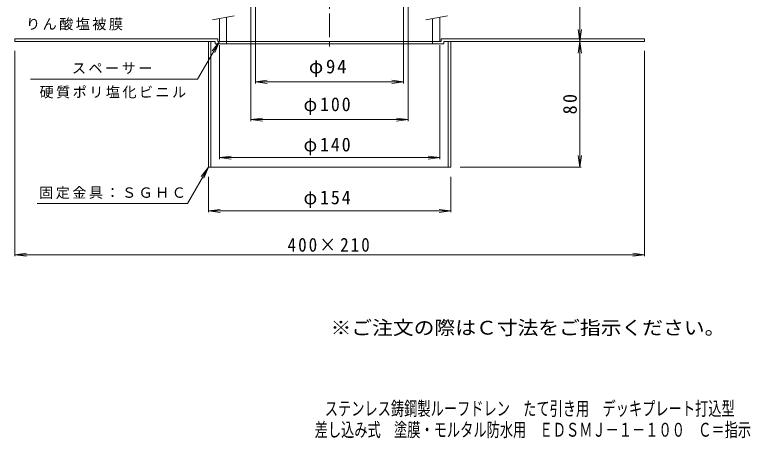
# Model space of a CAD drawing. Units: millimetres, scale not verified. Extents: x -270 to 233, y -346 to 389.
# Drawn here: x -234.3 to 233, y -346 to -76.9 of the extents above; entities that cross this region are included whole.
import ezdxf
from ezdxf.enums import TextEntityAlignment as Align

# ---------------------------------------------------------------- set-up
doc = ezdxf.new("R2010")
doc.units = ezdxf.units.MM
doc.header["$LTSCALE"] = 3
doc.linetypes.add('CHAIN1', pattern=[8, 5, -1, 1, -1])
for name, color, linetype, lineweight in [('0-0_通り芯', 3, 'Continuous', 9), ('0-3_建具', 4, 'Continuous', 9), ('0-4_その他', 7, 'Continuous', 9), ('0-5_寸法', 7, 'Continuous', 9), ('0-A', 2, 'Continuous', 9)]:
    doc.layers.add(name, color=color, linetype=linetype, lineweight=lineweight)
doc.layers.add('F-0_F-0ﾚｲﾔ', color=6, linetype='Continuous')
doc.styles.add('ＭＳ ゴシック', font='')
doc.styles.get('ＭＳ ゴシック').set_extended_font_data('MS Gothic')

msp = doc.modelspace()

# ---------------------------------------------------------------- linework, layer by layer
at = {"layer": '0-0_通り芯', "linetype": 'CHAIN1'}
msp.add_line((-34.26, 67.879), (-34.26, -99.472), dxfattribs=at)
at = {"layer": '0-3_建具', "color": 7}
for p, q in [((-108.679, -80.1), (-94.892, -77.669)), ((26.821, -80.1), (40.608, -77.669))]:
    msp.add_line(p, q, dxfattribs=at)
at = {"layer": '0-3_建具'}
for p, q in [((-104.26, -79.321), (-104.26, -93.831)), ((-99.76, -78.528), (-99.76, -93.831)), ((31.24, -79.321), (31.24, -93.831)), ((35.74, -78.528), (35.74, -93.831)), ((-104.26, -93.831), (35.74, -93.831))]:
    msp.add_line(p, q, dxfattribs=at)
at = {"layer": '0-4_その他'}
for p, q in [((-84.26, -26.331), (-84.26, -144.551)), ((15.74, -26.331), (15.74, -144.551)), ((-81.26, -68.331), (-81.26, -120.551)), ((12.74, -68.331), (12.74, -120.551)), ((124.74, -93.831), (125.719, -86.395)), ((-104.26, -96.337), (-104.26, -168.651)), ((35.74, -96.337), (35.74, -168.651)), ((124.74, -93.831), (123.761, -101.267)), ((124.74, -173.831), (124.74, -93.831)), ((124.74, -93.831), (125.719, -101.267)), ((-234.26, -230.297), (-234.26, -99.831)), ((165.74, -230.297), (165.74, -99.831)), ((-81.26, -119.572), (-73.824, -118.593)), ((-81.26, -119.572), (12.74, -119.572)), ((-81.26, -119.572), (-73.824, -120.551)), ((12.74, -119.572), (5.304, -118.593)), ((12.74, -119.572), (5.304, -120.551)), ((-84.26, -143.572), (-76.824, -142.593)), ((-84.26, -143.572), (15.74, -143.572)), ((-84.26, -143.572), (-76.824, -144.551)), ((15.74, -143.572), (8.304, -142.593)), ((15.74, -143.572), (8.304, -144.551)), ((-104.26, -167.672), (-96.824, -166.693)), ((-104.26, -167.672), (-96.824, -168.651)), ((-104.26, -167.672), (35.74, -167.672)), ((35.74, -167.672), (28.304, -166.693)), ((35.74, -167.672), (28.304, -168.651)), ((124.74, -173.831), (123.761, -166.395)), ((124.74, -173.831), (125.719, -166.395)), ((125.64, -173.831), (48.74, -173.831)), ((-111.26, -202.454), (-111.26, -179.831)), ((42.74, -202.454), (42.74, -179.831)), ((-111.26, -201.554), (-103.824, -200.575)), ((42.74, -201.554), (35.304, -200.575)), ((-111.26, -201.554), (42.74, -201.554)), ((-111.26, -201.554), (-103.824, -202.533)), ((42.74, -201.554), (35.304, -202.533)), ((-234.26, -229.397), (-226.824, -228.418)), ((165.74, -229.397), (158.304, -228.418)), ((-234.26, -229.397), (165.74, -229.397)), ((-234.26, -229.397), (-226.824, -230.376)), ((165.74, -229.397), (158.304, -230.376))]:
    msp.add_line(p, q, dxfattribs=at)
msp.add_lwpolyline([(124.74, 6.169), (124.74, -93.831), (123.761, -86.395)], dxfattribs=at)
at = {"layer": '0-5_寸法'}
for p, q in [((-104.26, -93.931), (-118.123, -117.943)), ((-104.26, -93.931), (-108.825, -99.881)), ((-104.26, -93.931), (-107.13, -100.86)), ((-118.123, -117.943), (-224.319, -117.943)), ((-111.26, -173.831), (-124.592, -196.923)), ((-111.26, -173.831), (-115.825, -179.781)), ((-111.26, -173.831), (-114.13, -180.76)), ((-124.592, -196.923), (-219.895, -196.923))]:
    msp.add_line(p, q, dxfattribs=at)
at = {"layer": '0-A'}
for p, q in [((-105.26, -92.231), (-234.26, -92.231)), ((-234.26, -93.831), (-234.26, -92.231)), ((-105.26, -92.231), (-105.26, -93.831)), ((36.74, -92.231), (36.74, -93.831)), ((36.74, -92.231), (165.74, -92.231)), ((165.74, -93.831), (165.74, -92.231)), ((-106.86, -93.831), (-234.26, -93.831)), ((-111.26, -93.831), (-111.26, -173.831)), ((-109.66, -93.831), (-109.66, -173.831)), ((-106.86, -93.831), (-106.86, -95.431)), ((-106.86, -95.431), (-99.76, -95.431)), ((-99.76, -93.831), (-105.26, -93.831)), ((-99.76, -93.831), (-99.76, -95.431)), ((38.34, -95.431), (-99.76, -95.431)), ((31.24, -93.831), (31.24, -95.431)), ((31.24, -93.831), (36.74, -93.831)), ((38.34, -93.831), (38.34, -95.431)), ((38.34, -93.831), (165.74, -93.831)), ((41.14, -93.831), (41.14, -173.831)), ((42.74, -93.831), (42.74, -173.831)), ((-34.26, -173.831), (-111.26, -173.831)), ((-34.26, -173.831), (42.74, -173.831))]:
    msp.add_line(p, q, dxfattribs=at)

# ---------------------------------------------------------------- texts
at = {"layer": '0-4_その他', "color": 2, "char_height": 8.798, "attachment_point": 7, "style": 'ＭＳ ゴシック'}
for s, insert in [('\\T1.19;φ94', (-47.385, -116.572)), ('\\T1.21;\\W0.95;φ100', (-50.76, -140.572)), ('\\T1.21;\\W0.95;φ140', (-50.76, -166.172)), ('\\T1.21;\\W0.95;φ154', (-50.76, -199.754)), ('\\T1.24;\\W0.9;400×210', (-60.885, -227.597))]:
    msp.add_mtext(s, dxfattribs=dict(at, insert=insert))
at = {"layer": '0-4_その他', "color": 2, "insert": (122.94, -140.206), "char_height": 8.798, "attachment_point": 7, "rotation": 90, "style": 'ＭＳ ゴシック'}
msp.add_mtext('\\T1.27;\\W0.95;80', dxfattribs=at)
at = {"layer": '0-5_寸法', "char_height": 6.598, "attachment_point": 7, "style": 'ＭＳ ゴシック'}
for s, insert in [('\\T1.17;りん酸塩被膜', (-227.081, -86.878)), ('\\T1.17;スペーサー', (-197.944, -114.57)), ('\\T1.17;硬質ポリ塩化ビニル', (-218.524, -130.111)), ('\\T1.17;固定金具：ＳＧＨＣ', (-218.749, -193.995))]:
    msp.add_mtext(s, dxfattribs=dict(at, insert=insert))
at = {"layer": 'F-0_F-0ﾚｲﾔ', "color": 2, "style": 'ＭＳ ゴシック', "width": 1.1}
msp.add_text('※ご注文の際はＣ寸法をご指示ください。', height=8.798, dxfattribs=at).set_placement((-33.63, -282.814), align=Align.BOTTOM_LEFT)
at = {"layer": 'F-0_F-0ﾚｲﾔ', "style": 'ＭＳ ゴシック', "width": 0.7}
for s, p in [('ステンレス鋳鋼製ルーフドレン\u3000たて引き用\u3000デッキプレート打込型', (-37.277, -334.189)), ('差し込み式\u3000塗膜・モルタル防水用\u3000ＥＤＳＭＪ－１－１００\u3000Ｃ＝指示', (-43.709, -347.636))]:
    msp.add_text(s, height=8.798, dxfattribs=at).set_placement(p, align=Align.BOTTOM_LEFT)

doc.saveas('drawing.dxf')
